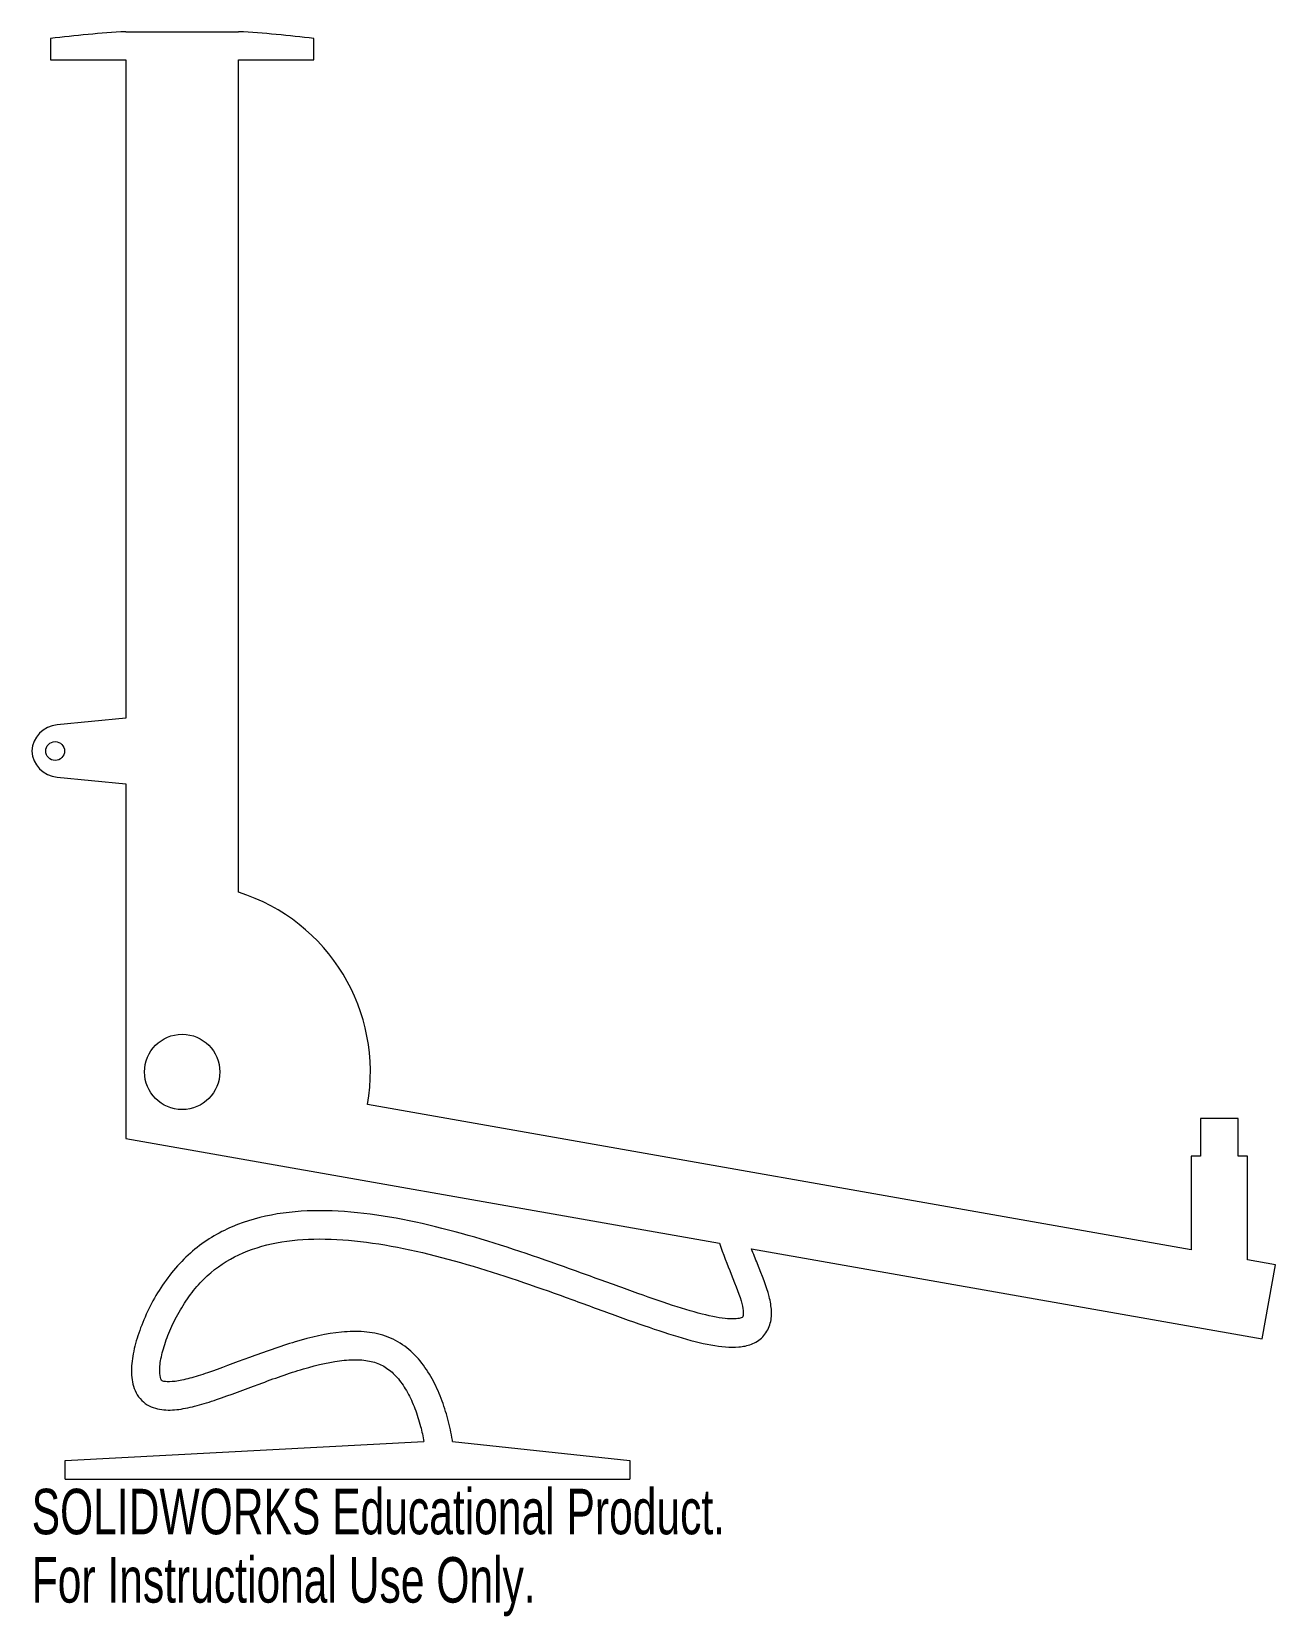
# Model space of a CAD drawing. Header units: millimetres. Extents: x -16 to 116, y -58 to 110.
import ezdxf

# ---------------------------------------------------------------- set-up
doc = ezdxf.new("R2010")
doc.units = ezdxf.units.MM
doc.styles.add('SLDTEXTSTYLE0', font='TXT', dxfattribs={"width": 0.7})

msp = doc.modelspace()

# ---------------------------------------------------------------- linework, layer by layer
at = {"color": 7, "linetype": 'Continuous', "lineweight": 15}
for p, q in [((-14, 109.77), (-14, 107.5)), ((-6, 110.5), (6, 110.5)), ((14, 107.5), (14, 109.77)), ((-14, 107.5), (-6, 107.5)), ((-6, 107.5), (-6, 37.59)), ((6, 19.08), (6, 107.5)), ((6, 107.5), (14, 107.5)), ((-6, 37.59), (-13.3, 36.86)), ((-13.3, 31.32), (-6, 30.59)), ((-6, 30.59), (-6, -7.07)), ((107.21, -18.9), (19.7, -3.47)), ((112.21, -4.96), (108.21, -4.96)), ((108.21, -4.96), (108.21, -8.96)), ((112.21, -8.96), (112.21, -4.96)), ((-6, -7.07), (57.09, -18.19)), ((108.21, -8.96), (107.21, -8.96)), ((107.21, -8.96), (107.21, -18.9)), ((113.21, -8.96), (112.21, -8.96)), ((113.21, -19.96), (113.21, -8.96)), ((60.5, -18.79), (114.78, -28.36)), ((116.17, -20.48), (113.21, -19.96)), ((114.78, -28.36), (116.17, -20.48)), ((-12.44, -41.27), (25.69, -39.27)), ((28.74, -39.27), (47.56, -41.27)), ((-12.44, -43.27), (-12.44, -41.27)), ((47.56, -41.27), (47.56, -43.27)), ((-12.44, -43.27), (47.56, -43.27))]:
    msp.add_line(p, q, dxfattribs=at)
for centre, radius in [((-13.5, 34.09), 1), ((0, 0), 4)]:
    msp.add_circle(centre, radius, dxfattribs=at)
for centre, radius, start, end in [((0, 0), 110.66, 93.108, 97.268), ((0, 0), 110.66, 82.732, 86.892), ((-13, 33.88), 3, 95.7106, 175.891), ((-13, 34.3), 3, 184.109, 264.2894), ((0, 0), 20, 350, 72.5424)]:
    msp.add_arc(centre, radius, start, end, dxfattribs=at)
for points, knots in [([(57.09, -18.19), (57.48, -19.36), (58.48, -21.83), (59.49, -24.38), (59.66, -25.61), (59.58, -26.03), (59.56, -26.03), (59.48, -26.11), (58.95, -26.25), (57.71, -26.25), (55.39, -25.82), (51.72, -24.7), (47.37, -23.17), (40.89, -20.78), (31.85, -17.6), (20.58, -14.81), (11.64, -14.48), (5.23, -16.24), (0.97, -18.79), (-1.89, -22.15), (-3.6, -25.17), (-4.57, -27.47), (-5.21, -29.69), (-5.43, -31.41), (-5.35, -32.7), (-5.14, -33.63), (-4.67, -34.54), (-3.94, -35.26), (-3.07, -35.7), (-1.87, -35.96), (-0.37, -35.9), (1.55, -35.48), (4.32, -34.61), (8.15, -33.15), (12.93, -31.43), (16.65, -30.59), (19.14, -30.54), (20.68, -30.85), (21.89, -31.49), (23, -32.55), (23.97, -34), (24.76, -35.73), (25.33, -37.53), (25.59, -38.73), (25.69, -39.27)], [0.0367406, 0.0367406, 0.0367406, 0.0367406, 0.0625, 0.09375, 0.109375, 0.125, 0.140625, 0.15625, 0.171875, 0.1875, 0.21875, 0.25, 0.28125, 0.3125, 0.375, 0.4375, 0.5, 0.53125, 0.5625, 0.59375, 0.609375, 0.625, 0.640625, 0.65625, 0.6640625, 0.671875, 0.6796875, 0.6875, 0.6953125, 0.703125, 0.71875, 0.734375, 0.75, 0.78125, 0.8125, 0.84375, 0.859375, 0.875, 0.890625, 0.90625, 0.921875, 0.9375, 0.953125, 0.9660154, 0.9660154, 0.9660154, 0.9660154]), ([(28.74, -39.27), (28.73, -39.21), (28.6, -38.43), (28.27, -36.88), (27.57, -34.67), (26.61, -32.56), (25.35, -30.65), (23.72, -29.06), (21.64, -27.95), (19.34, -27.53), (16.16, -27.6), (12.02, -28.57), (7.07, -30.35), (3.29, -31.79), (0.74, -32.59), (-0.82, -32.92), (-1.72, -32.93), (-2.08, -32.83), (-2.18, -32.77), (-2.21, -32.75), (-2.3, -32.6), (-2.45, -31.84), (-2.27, -30.33), (-1.75, -28.49), (-0.9, -26.51), (0.21, -24.54), (1.54, -22.75), (3.51, -20.79), (6.39, -19.05), (10.49, -17.91), (15.14, -17.63), (21.89, -18.23), (30.95, -20.46), (39.86, -23.6), (46.34, -25.98), (50.76, -27.55), (54.61, -28.72), (57.29, -29.24), (59.17, -29.26), (60.5, -29), (61.77, -28.24), (62.56, -26.88), (62.69, -25.42), (62.34, -23.36), (61.43, -21.13), (60.71, -19.33), (60.5, -18.79)], [0.0301503, 0.0301503, 0.0301503, 0.0301503, 0.03125, 0.046875, 0.0625, 0.078125, 0.09375, 0.109375, 0.125, 0.140625, 0.15625, 0.1875, 0.21875, 0.25, 0.265625, 0.28125, 0.296875, 0.3046875, 0.3125, 0.3203125, 0.328125, 0.34375, 0.359375, 0.375, 0.390625, 0.40625, 0.421875, 0.4375, 0.46875, 0.5, 0.53125, 0.5625, 0.625, 0.6875, 0.71875, 0.75, 0.78125, 0.8125, 0.828125, 0.84375, 0.859375, 0.875, 0.890625, 0.90625, 0.9375, 0.9505779, 0.9505779, 0.9505779, 0.9505779])]:
    msp.add_open_spline(points, degree=3, knots=knots, dxfattribs=at)

# ---------------------------------------------------------------- texts
at = {"color": 7, "linetype": 'Continuous', "char_height": 4.8336, "attachment_point": 1, "style": 'SLDTEXTSTYLE0'}
for s, insert in [('SOLIDWORKS Educational Product.', (-15.99, -44.28)), ('For Instructional Use Only.', (-15.99, -51.54))]:
    msp.add_mtext(s, dxfattribs=dict(at, insert=insert))

doc.saveas('drawing.dxf')
